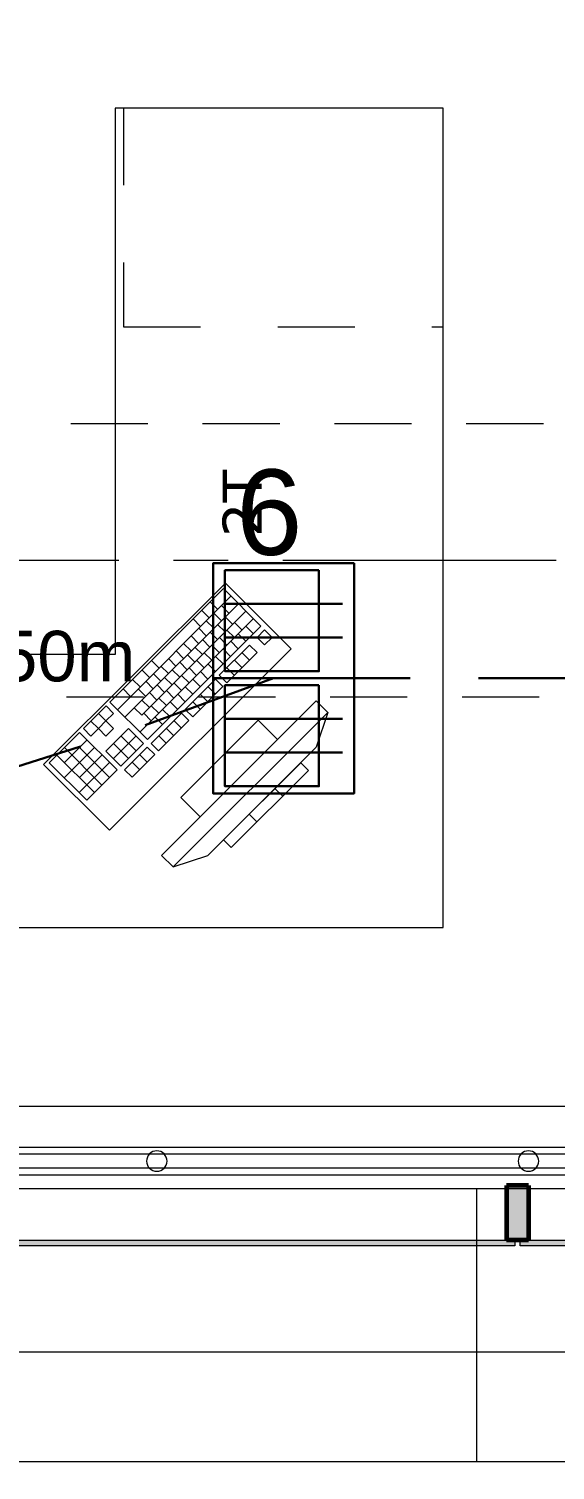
# Model space of a CAD drawing. Header units: inches. Extents: x -19 to 5698, y -728 to 92.
# Drawn here: x 110.681 to 111.644, y 5.784 to 8.422 of the extents above; entities that cross this region are included whole.
import ezdxf

# ---------------------------------------------------------------- set-up
doc = ezdxf.new("R2010")
doc.units = ezdxf.units.IN
doc.header["$MEASUREMENT"] = 0
doc.set_wipeout_variables(frame=1)
doc.header["$PDMODE"] = 1
for name, pattern in [('HIDDEN', [0.375, 0.25, -0.125]), ('Hidden Line', [0.195611, 0.141111, -0.0545]), ('Punto & Raya', [0.65, 0.5, -0.075, 0, -0.075]), ('Rayas', [0.282222, 0.141111, -0.141111]), ('Wipeout_Contour', [1, 0, -1])]:
    doc.linetypes.add(name, pattern=pattern)
doc.layers.get('0').update_dxf_attribs({"color": 61})
doc.layers.add('00 conduct tomacorr', color=120, linetype='HIDDEN', lineweight=30)
doc.layers.add('00 IE LUZ EMERGENCIA', color=253, linetype='Continuous', lineweight=0)
for name, color, linetype in [('02 _ ARQ _ ALB _ Cotas Ejes', 7, 'Continuous'), ('02 _ ARQ _ ALB _ Ejes Generales', 251, 'Continuous'), ('02 _ ARQ _ ZON _ Espacio.3D', 7, 'Continuous'), ('08 _ STR _ EXT _ 07 Losa Aligerada', 7, 'Continuous'), ('08 _ STR _ EXT _ 09 Vigas', 251, 'Continuous'), ('Acabado - Muros', 7, 'Continuous'), ('Dibujo 2D - General', 7, 'Continuous'), ('Estructura - 04 MURO', 7, 'Continuous'), ('Interior - Escaleras & Barandillas', 7, 'Continuous'), ('Interior - Mobiliario', 7, 'Continuous'), ('Notas - Etiquetas', 7, 'Continuous')]:
    doc.layers.add(name, color=color, linetype=linetype)
doc.styles.add('Annotative', font='arial.ttf')
doc.styles.add('Estilo_Generado_4', font='swisse.ttf')
doc.dimstyles.new('Estilo_Generado__1', dxfattribs={"dimtxt": 0.125, "dimasz": 0.095, "dimexe": 0.18, "dimexo": 0.3, "dimgap": 0, "dimtad": 0, "dimtih": 1, "dimtoh": 1, "dimzin": 0, "dimdsep": 46, "dimtxsty": 'Estilo_Generado_4', "dimblk": 'ARROWHEAD_6', "dimblk1": 'ARROWHEAD_6', "dimblk2": 'ARROWHEAD_6', "dimcen": 0.09, "dimse1": 1, "dimse2": 1, "dimclrd": 144, "dimclre": 144, "dimclrt": 7, "dimadec": 0, "dimazin": 0, "dimtfac": 1, "dimtdec": 4, "dimtmove": 0, "dimatfit": 3, "dimfxl": 1, "dimtolj": 1, "dimtzin": 0, "dimarcsym": 0})

# ---------------------------------------------------------------- blocks, each defined once
blk = doc.blocks.new('ARROWHEAD_6')
at = {"color": 0, "linetype": 'Continuous', "lineweight": 0}
for p, q in [((-0.5, -0.5), (0.5, 0.5)), ((0, 0), (-1, 0))]:
    blk.add_line(p, q, dxfattribs=at)
blk = doc.blocks.new('*D90', base_point=(804.059, 0))
at = {"layer": '02 _ ARQ _ ALB _ Cotas Ejes', "color": 144, "linetype": 'Continuous', "lineweight": -2, "transparency": 16777216}
for p, q in [((108.915, 2.2841), (112.0886, 2.2841)), ((115.725, 2.2841), (112.4761, 2.2841))]:
    blk.add_line(p, q, dxfattribs=at)
at = {"layer": 'Defpoints', "color": 0, "linetype": 'Continuous', "transparency": 16777216}
for p in [(108.82, 7.45), (115.82, 7.45), (115.82, 2.2841)]:
    blk.add_point(p, dxfattribs=at)
at = {"layer": '02 _ ARQ _ ALB _ Cotas Ejes', "color": 144, "linetype": 'Continuous', "lineweight": -2, "transparency": 16777216, "xscale": 0.095, "yscale": 0.095, "zscale": 0.095, "rotation": 180}
blk.add_blockref('ARROWHEAD_6', (108.82, 2.2841), dxfattribs=at)
at = {"layer": '02 _ ARQ _ ALB _ Cotas Ejes', "color": 144, "linetype": 'Continuous', "lineweight": -2, "transparency": 16777216, "xscale": 0.095, "yscale": 0.095, "zscale": 0.095}
blk.add_blockref('ARROWHEAD_6', (115.82, 2.2841), dxfattribs=at)
at = {"layer": '02 _ ARQ _ ALB _ Cotas Ejes', "color": 7, "linetype": 'Continuous', "lineweight": 13, "transparency": 16777216, "insert": (112.2823, 2.2841), "char_height": 0.125, "attachment_point": 5, "style": 'Estilo_Generado_4'}
blk.add_mtext('\\A1;7.00', dxfattribs=at)
blk = doc.blocks.new('CAJA POP UP 6 MODULOS')
at = {"layer": '00 conduct tomacorr', "linetype": 'Continuous'}
for p, q in [((-0.095, -0.165), (-0.095, -0.0151)), ((-0.052, -0.165), (-0.052, -0.0151)), ((0.052, -0.165), (0.052, -0.0151)), ((0.095, -0.165), (0.095, -0.0151)), ((0, -0.165), (0, -0.18))]:
    blk.add_line(p, q, dxfattribs=at)
for points in [[(-0.147, 0), (0.147, 0), (0.147, -0.18), (-0.147, -0.18)], [(0, 0), (0.147, 0), (0.147, -0.18), (0, -0.18)]]:
    blk.add_lwpolyline(points, close=True, dxfattribs=at)
for points in [[(-0.138, -0.045), (-0.009, -0.045), (-0.009, -0.165), (-0.138, -0.165), (-0.138, -0.045)], [(0.009, -0.045), (0.138, -0.045), (0.138, -0.165), (0.009, -0.165), (0.009, -0.045)]]:
    blk.add_lwpolyline(points, dxfattribs=at)
at = {"color": 1, "insert": (-0.1807, -0.168), "char_height": 0.05, "attachment_point": 1, "rotation": 180}
blk.add_mtext_dynamic_manual_height_columns('{\\fVerdana|b0|i0|c0|p34;2T}', width=0.000481, gutter_width=0.1561, heights=[0], dxfattribs=at)

msp = doc.modelspace()

# ---------------------------------------------------------------- linework, layer by layer
at = {"layer": '02 _ ARQ _ ZON _ Espacio.3D', "color": 254, "linetype": 'Continuous', "lineweight": 0, "flags": 128}
msp.add_lwpolyline([(104.8201, 17.35), (104.8201, 6.45), (117.6487, 6.4499), (117.6487, 7.7), (117.7931, 7.7), (117.793, 6.45), (122.1232, 6.45), (122.1232, 7.7), (122.57, 7.7), (122.57, 16.9), (122.57, 17.4), (116.67, 17.4), (116.67, 16.9), (116.07, 16.9), (116.07, 16.2999), (115.57, 16.2999), (115.57, 17.4), (112.57, 17.4), (112.57, 16.0999), (108.57, 16.0998), (108.57, 17.35)], close=True, dxfattribs=at)
at = {"layer": '08 _ STR _ EXT _ 07 Losa Aligerada', "color": 7, "linetype": 'Continuous', "lineweight": 18, "flags": 128}
msp.add_lwpolyline([(100.17, 5.8), (117.7353, 5.8), (117.7353, 7.2), (122.9315, 7.2), (122.9315, 6.0005), (129.57, 6.0005), (129.57, 3.3753), (137.07, 3.3753)], dxfattribs=at)
at = {"layer": 'Interior - Mobiliario', "color": 175, "linetype": 'Rayas', "lineweight": 13}
for p, q in [((110.854, 8.2772), (110.854, 7.8772)), ((110.854, 7.8772), (111.439, 7.8772))]:
    msp.add_line(p, q, dxfattribs=at)

# ---------------------------------------------------------------- next in the draw order: wipeouts: each hides what was drawn before it
at = {"color": 254, "linetype": 'Wipeout_Contour', "lineweight": 0, "ltscale": 4906.165759}
msp.add_wipeout([(117.0136, 5.8), (117.0136, 6.35), (100.6701, 6.35), (100.6701, 7.85), (100.17, 7.85), (100.17, 5.8)], dxfattribs=at).dxf.layer = 'Dibujo 2D - General'

# ---------------------------------------------------------------- next in the draw order: hatches: boundary and pattern name
at = {"layer": 'Acabado - Muros', "linetype": 'Continuous', "lineweight": 9}
for points in [[(110.58, 6.195), (111.57, 6.195), (111.57, 6.205), (110.58, 6.205)], [(111.58, 6.195), (112.57, 6.195), (112.57, 6.205), (111.58, 6.205)]]:
    msp.add_hatch(color=250, dxfattribs=at).paths.add_polyline_path(points)
at = {"layer": 'Dibujo 2D - General', "linetype": 'Continuous', "lineweight": 13}
h = msp.add_hatch(dxfattribs=at)
h.set_pattern_fill('CEMENTO_PULIDO_Y_BRUÑADO_FA', color=251, style=0, pattern_type=2)
h.set_pattern_definition([(0, (92.5, 6e-09), (0, 1), []), (90, (92.5, 6e-09), (-1, 0), [])])
h.paths.add_polyline_path([(117.0136, 5.8), (117.0136, 6.35), (100.6701, 6.35), (100.6701, 7.85), (100.17, 7.85), (100.17, 5.8)])

# ---------------------------------------------------------------- next in the draw order: linework, layer by layer
at = {"layer": '00 conduct tomacorr'}
msp.add_line((111.1287, 7.2337), (113.4907, 7.2337), dxfattribs=at)
msp.add_arc((108.7039, 13.4465), 6.6692, 250.51028, 291.32013, dxfattribs=at)
at = {"layer": '02 _ ARQ _ ALB _ Ejes Generales', "color": 251, "linetype": 'Punto & Raya', "lineweight": 13, "true_color": 0x636466}
msp.add_line((98.3454, 7.45), (147.07, 7.45), dxfattribs=at)
at = {"layer": '08 _ STR _ EXT _ 09 Vigas', "color": 251, "linetype": 'Hidden Line', "lineweight": 13, "true_color": 0x636466}
for p, q in [((109.07, 7.7), (115.57, 7.7)), ((102.07, 7.2), (144.07, 7.2))]:
    msp.add_line(p, q, dxfattribs=at)
at = {"layer": 'Acabado - Muros', "color": 7, "linetype": 'Continuous', "lineweight": 60}
msp.add_line((111.595, 6.205), (111.555, 6.205), dxfattribs=at)
at = {"layer": 'Acabado - Muros', "color": 7, "linetype": 'Continuous', "lineweight": 13, "flags": 128}
for points in [[(110.58, 6.195), (110.58, 6.205), (111.57, 6.205), (111.57, 6.195)], [(111.58, 6.195), (111.58, 6.205), (112.57, 6.205), (112.57, 6.195)]]:
    msp.add_lwpolyline(points, close=True, dxfattribs=at)
at = {"layer": 'Dibujo 2D - General', "color": 251, "linetype": 'Continuous', "lineweight": 13, "flags": 128}
msp.add_lwpolyline([(117.0136, 5.8), (117.0136, 6.35), (100.6701, 6.35), (100.6701, 7.85), (100.17, 7.85), (100.17, 5.8)], close=True, dxfattribs=at)
at = {"layer": 'Interior - Mobiliario', "color": 175, "linetype": 'Continuous', "lineweight": 13}
for p, q in [((111.037, 7.3977), (110.8293, 7.19)), ((111.1056, 7.3291), (111.037, 7.3977)), ((111.0507, 7.384), (110.843, 7.1762)), ((111.0644, 7.3702), (110.8567, 7.1625)), ((111.0128, 7.3734), (111.0265, 7.3597)), ((111.0334, 7.3666), (111.0471, 7.3529)), ((111.0919, 7.3428), (110.8842, 7.1351)), ((111.0782, 7.3565), (110.8878, 7.1661)), ((110.9816, 7.3423), (110.9953, 7.3286)), ((110.9972, 7.3579), (111.0109, 7.3441)), ((111.0057, 7.3389), (111.0194, 7.3252)), ((111.0196, 7.3528), (111.0333, 7.3391)), ((111.0402, 7.346), (111.0539, 7.3323)), ((111.0574, 7.3358), (111.0711, 7.322)), ((110.8979, 7.1214), (111.1056, 7.3291)), ((110.978, 7.3113), (110.9917, 7.2975)), ((110.9919, 7.3251), (111.0056, 7.3114)), ((111.0125, 7.3183), (111.0262, 7.3046)), ((111.0264, 7.3322), (111.0401, 7.3184)), ((111.0297, 7.3081), (111.0434, 7.2943)), ((111.0435, 7.3219), (111.0572, 7.3082)), ((111.0642, 7.3151), (111.0779, 7.3014)), ((111.078, 7.329), (111.0917, 7.3153)), ((111.1124, 7.3222), (111.0986, 7.3084)), ((111.0986, 7.3084), (111.1123, 7.2947)), ((111.1123, 7.2947), (111.1262, 7.3085)), ((111.1262, 7.3085), (111.1124, 7.3222)), ((110.9503, 7.2836), (110.964, 7.2698)), ((110.9642, 7.2974), (110.9779, 7.2837)), ((110.9848, 7.2906), (110.9985, 7.2769)), ((110.9987, 7.3045), (111.0124, 7.2908)), ((111.0158, 7.2942), (111.0296, 7.2805)), ((111.0847, 7.2945), (111.0294, 7.2392)), ((111.0365, 7.2874), (111.0502, 7.2737)), ((111.0503, 7.3013), (111.064, 7.2876)), ((111.0985, 7.2808), (111.0847, 7.2945)), ((110.9055, 7.2661), (110.9192, 7.2524)), ((110.9226, 7.2559), (110.9364, 7.2422)), ((110.9365, 7.2697), (110.9502, 7.256)), ((110.9571, 7.2629), (110.9708, 7.2492)), ((110.971, 7.2768), (110.9847, 7.2631)), ((110.9881, 7.2665), (111.0019, 7.2528)), ((111.002, 7.2804), (111.0157, 7.2667)), ((111.0088, 7.2597), (111.0225, 7.246)), ((111.0226, 7.2736), (111.0363, 7.2599)), ((111.0431, 7.2254), (111.0985, 7.2808)), ((111.057, 7.2669), (111.0708, 7.2531)), ((111.0709, 7.2807), (111.0846, 7.267)), ((110.8708, 7.2315), (110.8846, 7.2178)), ((110.8882, 7.2488), (110.9019, 7.2351)), ((110.9088, 7.242), (110.9225, 7.2283)), ((110.9294, 7.2352), (110.9431, 7.2215)), ((110.9433, 7.2491), (110.957, 7.2354)), ((110.9605, 7.2388), (110.9742, 7.2251)), ((111.0224, 7.2322), (110.967, 7.1768)), ((110.9743, 7.2527), (110.988, 7.239)), ((110.9811, 7.232), (110.9948, 7.2183)), ((110.9949, 7.2459), (111.0086, 7.2322)), ((111.0361, 7.2185), (111.0224, 7.2322)), ((111.0294, 7.2392), (111.0431, 7.2254)), ((111.0432, 7.253), (111.0569, 7.2393)), ((110.8535, 7.2142), (110.8672, 7.2005)), ((110.8811, 7.2143), (110.8948, 7.2006)), ((110.8949, 7.2282), (110.9087, 7.2145)), ((110.9017, 7.2075), (110.9154, 7.1938)), ((110.9156, 7.2214), (110.9293, 7.2077)), ((110.9328, 7.2111), (110.9465, 7.1974)), ((110.9466, 7.225), (110.9603, 7.2113)), ((110.9534, 7.2043), (110.9671, 7.1906)), ((110.9672, 7.2182), (110.981, 7.2045)), ((110.9808, 7.1631), (111.0361, 7.2185)), ((110.9947, 7.2045), (111.0084, 7.1908)), ((111.0086, 7.2184), (111.0223, 7.2047)), ((110.8224, 7.183), (110.7808, 7.1415)), ((110.8361, 7.1693), (110.8224, 7.183)), ((110.8293, 7.19), (110.8979, 7.1214)), ((110.874, 7.1798), (110.8878, 7.1661)), ((110.8879, 7.1937), (110.9016, 7.18)), ((110.9051, 7.1834), (110.9188, 7.1697)), ((110.9189, 7.1973), (110.9326, 7.1836)), ((111.2067, 7.1924), (110.9238, 6.9095)), ((110.9257, 7.1766), (110.9394, 7.1629)), ((110.9395, 7.1905), (110.9533, 7.1768)), ((110.967, 7.1768), (110.9808, 7.1631)), ((110.9809, 7.1907), (110.9946, 7.177)), ((111.2279, 7.1711), (111.2067, 7.1924)), ((110.7947, 7.1553), (110.8084, 7.1416)), ((110.8222, 7.1555), (110.8084, 7.1416)), ((110.8085, 7.1692), (110.8222, 7.1555)), ((110.8222, 7.1555), (110.8361, 7.1693)), ((110.836, 7.1418), (110.8222, 7.1555)), ((110.8912, 7.1696), (110.9049, 7.1559)), ((110.9601, 7.1699), (110.9047, 7.1145)), ((110.9118, 7.1628), (110.9256, 7.1491)), ((110.9184, 7.1008), (110.9738, 7.1562)), ((110.945, 6.8883), (111.2279, 7.1711)), ((110.9463, 7.1561), (110.96, 7.1424)), ((111.1006, 7.157), (110.9592, 7.0156)), ((110.9738, 7.1562), (110.9601, 7.1699)), ((111.136, 7.1216), (111.1006, 7.157)), ((111.2279, 7.1711), (111.2067, 7.1075)), ((110.7739, 7.1346), (110.7185, 7.0792)), ((110.8425, 7.066), (110.7739, 7.1346)), ((110.7808, 7.1415), (110.7945, 7.1278)), ((110.7945, 7.1278), (110.8084, 7.1416)), ((110.8084, 7.1416), (110.8221, 7.1279)), ((110.8635, 7.1419), (110.822, 7.1003)), ((110.8221, 7.1279), (110.836, 7.1418)), ((110.8772, 7.1282), (110.8357, 7.0866)), ((110.8497, 7.128), (110.8771, 7.1006)), ((110.8909, 7.1145), (110.8635, 7.1419)), ((110.9186, 7.1284), (110.9323, 7.1147)), ((110.9324, 7.1422), (110.9461, 7.1285)), ((110.8013, 7.1071), (110.7459, 7.0517)), ((110.7876, 7.1209), (110.7461, 7.0793)), ((110.7462, 7.1069), (110.8148, 7.0383)), ((110.7738, 7.107), (110.8286, 7.0521)), ((110.822, 7.1003), (110.8494, 7.0729)), ((110.8358, 7.1142), (110.8632, 7.0868)), ((110.8494, 7.0729), (110.8909, 7.1145)), ((110.8978, 7.1076), (110.8563, 7.0661)), ((110.9115, 7.0939), (110.8978, 7.1076)), ((110.9047, 7.1145), (110.9184, 7.1008)), ((110.9945, 6.9802), (111.136, 7.1216)), ((111.2067, 7.1075), (111.0087, 6.9095)), ((110.7185, 7.0792), (110.7871, 7.0106)), ((110.7324, 7.093), (110.8009, 7.0245)), ((110.8288, 7.0797), (110.7734, 7.0243)), ((110.8151, 7.0934), (110.7735, 7.0519)), ((110.87, 7.0524), (110.9115, 7.0939)), ((110.8701, 7.0799), (110.8838, 7.0662)), ((110.884, 7.0938), (110.8977, 7.08)), ((111.1784, 7.0792), (111.037, 6.9378)), ((111.1925, 7.0651), (111.1784, 7.0792)), ((110.7871, 7.0106), (110.8425, 7.066)), ((110.8563, 7.0661), (110.87, 7.0524)), ((111.0511, 6.9237), (111.1925, 7.0651)), ((111.1313, 7.0321), (111.1454, 7.0179)), ((110.9592, 7.0156), (110.9945, 6.9802)), ((111.0841, 6.9849), (111.0983, 6.9708)), ((111.037, 6.9378), (111.0511, 6.9237)), ((110.9238, 6.9095), (110.945, 6.8883)), ((110.945, 6.8883), (111.0087, 6.9095))]:
    msp.add_line(p, q, dxfattribs=at)
at = {"layer": 'Interior - Mobiliario', "color": 175, "linetype": 'Continuous', "lineweight": 13, "flags": 128}
for points in [[(111.439, 6.7772), (111.439, 8.2772), (110.839, 8.2772), (110.839, 7.2772), (110.139, 7.2772), (110.139, 6.7772)], [(111.1607, 7.2878), (111.0405, 7.408), (110.7082, 7.0757), (110.8284, 6.9555)]]:
    msp.add_lwpolyline(points, close=True, dxfattribs=at)

# ---------------------------------------------------------------- next in the draw order: block references
at = {"layer": '00 conduct tomacorr', "xscale": 1.432830642179531, "yscale": 1.432830642179531, "zscale": 1.432830642179531, "rotation": 269.9999999999999}
msp.add_blockref('CAJA POP UP 6 MODULOS', (111.2761, 7.2337), dxfattribs=at)

# ---------------------------------------------------------------- next in the draw order: texts
at = {"layer": '00 IE LUZ EMERGENCIA', "style": 'Annotative'}
msp.add_attdef('6', (111.0602, 7.4596), '', height=0.1562, dxfattribs=at)
at = {"layer": 'Notas - Etiquetas', "color": 171, "linetype": 'Continuous', "lineweight": 13, "insert": (109.5977, 7.2267), "char_height": 0.0925, "attachment_point": 7, "style": 'Estilo_Generado_4'}
msp.add_mtext('\\A1;{\\pql;\\fSwis721 Ex BT|b0|i0|c0|p34;VIGA-101\\fSwis721 Ex BT|b0|i0|c0|p34; \\fSwis721 Ex BT|b0|i0|c0|p34;0.60\\fSwis721 Ex BT|b0|i0|c0|p34;x\\fSwis721 Ex BT|b0|i0|c0|p34;0.50\\fSwis721 Ex BT|b0|i0|c0|p34;m}', dxfattribs=at)

# ---------------------------------------------------------------- next in the draw order: wipeouts: each hides what was drawn before it
at = {"color": 254, "linetype": 'Wipeout_Contour', "lineweight": 0, "ltscale": 3283.272966}
msp.add_wipeout([(100.82, 6.3), (117.6487, 6.3), (117.6487, 6.45), (100.82, 6.45)], dxfattribs=at).dxf.layer = 'Estructura - 04 MURO'

# ---------------------------------------------------------------- next in the draw order: hatches: boundary and pattern name
at = {"layer": 'Acabado - Muros', "linetype": 'Continuous', "lineweight": 0}
msp.add_hatch(color=254, dxfattribs=at).paths.add_polyline_path([(111.555, 6.305), (111.555, 6.205), (111.595, 6.205), (111.595, 6.305)])

# ---------------------------------------------------------------- next in the draw order: linework, layer by layer
at = {"layer": 'Acabado - Muros', "color": 7, "linetype": 'Continuous', "lineweight": 60}
for p, q in [((111.555, 6.305), (111.555, 6.205)), ((111.595, 6.305), (111.555, 6.305)), ((111.595, 6.305), (111.595, 6.205))]:
    msp.add_line(p, q, dxfattribs=at)
at = {"layer": 'Estructura - 04 MURO', "color": 7, "linetype": 'Continuous', "lineweight": 13, "flags": 128}
for points in [[(117.6487, 6.45), (100.82, 6.45)], [(100.67, 6.3), (117.6487, 6.3)]]:
    msp.add_lwpolyline(points, dxfattribs=at)
at = {"layer": 'Interior - Escaleras & Barandillas', "color": 161, "linetype": 'Continuous', "lineweight": 13}
for p, q in [((122.4696, 6.3625), (100.7325, 6.3625)), ((122.4696, 6.3625), (100.7325, 6.3625)), ((122.4696, 6.3625), (100.7325, 6.3625)), ((122.4696, 6.375), (100.7825, 6.375)), ((100.7075, 6.3375), (122.4696, 6.3375)), ((100.7075, 6.3375), (122.4696, 6.3375)), ((100.7075, 6.3375), (122.4696, 6.3375)), ((100.7825, 6.325), (122.4696, 6.325))]:
    msp.add_line(p, q, dxfattribs=at)
at = {"layer": 'Interior - Escaleras & Barandillas', "color": 161, "linetype": 'Continuous', "lineweight": 13, "flags": 128}
for points in [[(110.9151, 6.3687, 1), (110.9151, 6.3312, 1)], [(111.5948, 6.3687, 1), (111.5948, 6.3312, 1)]]:
    msp.add_lwpolyline(points, format="xyb", close=True, dxfattribs=at)

# ---------------------------------------------------------------- next in the draw order: dimensions: what is measured, and where the dimension line sits
at = {"layer": '02 _ ARQ _ ALB _ Cotas Ejes', "color": 144, "linetype": 'Continuous', "lineweight": 13}
dim = msp.add_linear_dim(base=(115.82, 2.2841), p1=(108.82, 7.45), p2=(115.82, 7.45), dimstyle='Estilo_Generado__1', dxfattribs=at)
dim.commit()
dim.dimension.update_dxf_attribs({"geometry": '*D90', "text_midpoint": (112.2823, 2.2841), "dimtype": 160})

doc.saveas('drawing.dxf')
